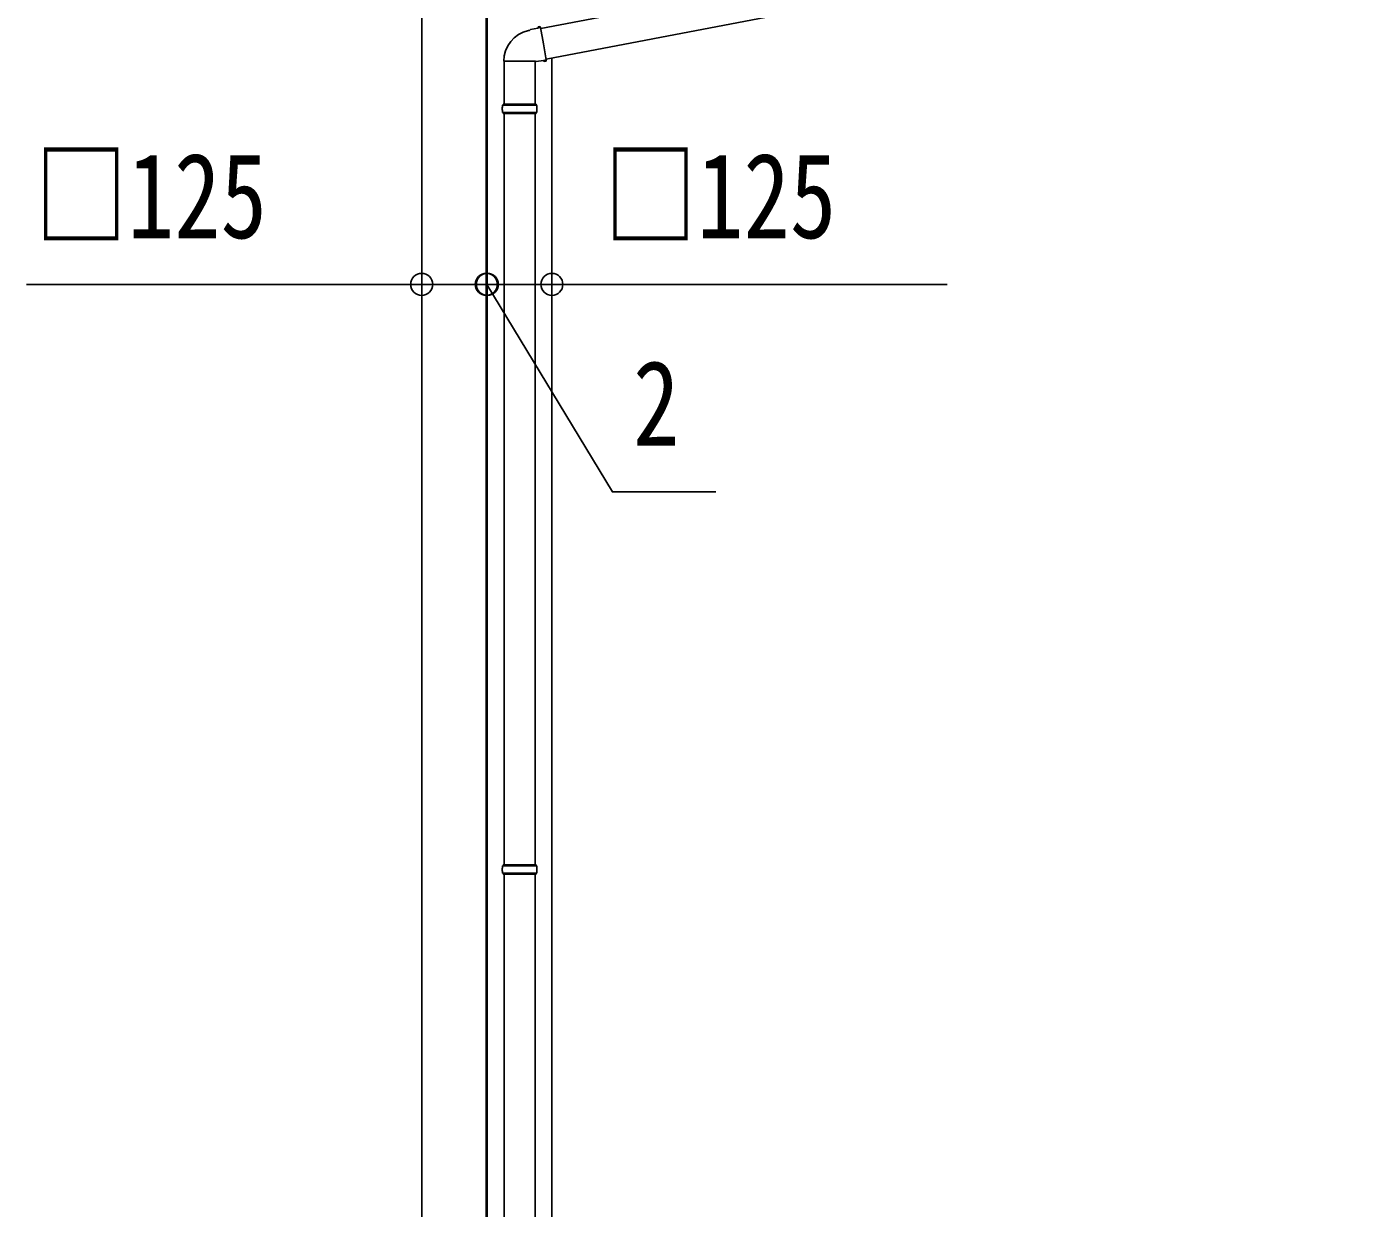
# Model space of a CAD drawing. Units: millimetres, scale not verified. Extents: x -21025 to 21025, y -14850 to 14850.
# Drawn here: x -10582 to -8020, y -6608 to -4320 of the extents above; entities that cross this region are included whole.
import ezdxf
from ezdxf.enums import TextEntityAlignment as Align

# ---------------------------------------------------------------- set-up
doc = ezdxf.new("R2010")
doc.units = ezdxf.units.MM
doc.header["$LTSCALE"] = 60
for name, color, linetype in [('0-5_YKK_13', 4, 'Continuous'), ('0-6_YKK_A1', 4, 'Continuous'), ('0-7_YKK_D', 6, 'Continuous')]:
    doc.layers.add(name, color=color, linetype=linetype)
doc.styles.add('ＭＳ ゴシック', font='')
doc.styles.get('ＭＳ ゴシック').set_extended_font_data('MS Gothic')

msp = doc.modelspace()

# ---------------------------------------------------------------- linework, layer by layer
at = {"layer": '0-5_YKK_13'}
for p, q in [((-8029.99, -4026.77), (-9586.97, -4323.75)), ((-8019.57, -4085.87), (-9576.55, -4382.85)), ((-9608.62, -4327.38), (-9610.73, -4327.83)), ((-9606.93, -4325.75), (-9608.62, -4327.38)), ((-9592, -4320.58), (-9592.42, -4322.93)), ((-9588.44, -4319.95), (-9592, -4320.58)), ((-9587.29, -4321.93), (-9588.44, -4319.95)), ((-9587.29, -4321.93), (-9581.76, -4353.3)), ((-9576.23, -4384.66), (-9581.76, -4353.3)), ((-9658.49, -4387.21), (-9597.31, -4387.21)), ((-9657.9, -4387.21), (-9657.9, -4470)), ((-9595.99, -4387.79), (-9598.19, -4386.81)), ((-9597.9, -4387.21), (-9597.9, -4470)), ((-9581.39, -4385.48), (-9595.99, -4387.79)), ((-9576.23, -4384.66), (-9581.39, -4385.48)), ((-9580.19, -4387.55), (-9581.39, -4385.48)), ((-9576.63, -4386.92), (-9580.19, -4387.55)), ((-9576.23, -4384.66), (-9576.63, -4386.92)), ((-9594.9, -4472), (-9660.9, -4472)), ((-9595.9, -4470), (-9659.9, -4470)), ((-9659.9, -4470), (-9659.9, -4472)), ((-9595.9, -4470), (-9595.9, -4472)), ((-9594.9, -4486), (-9660.9, -4486)), ((-9659.9, -4488), (-9659.9, -4486)), ((-9595.9, -4488), (-9659.9, -4488)), ((-9657.9, -4488), (-9657.9, -5942.5)), ((-9597.9, -4488), (-9597.9, -5942.5)), ((-9595.9, -4488), (-9595.9, -4486)), ((-9594.9, -5944.49), (-9660.9, -5944.49)), ((-9595.9, -5942.49), (-9659.9, -5942.49)), ((-9659.9, -5942.49), (-9659.9, -5944.49)), ((-9595.9, -5942.49), (-9595.9, -5944.49)), ((-9594.9, -5958.49), (-9660.9, -5958.49)), ((-9659.9, -5960.49), (-9659.9, -5958.49)), ((-9595.9, -5960.49), (-9659.9, -5960.49)), ((-9657.9, -5960.49), (-9657.9, -7465)), ((-9597.9, -5960.49), (-9597.9, -7465)), ((-9595.9, -5960.49), (-9595.9, -5958.49))]:
    msp.add_line(p, q, dxfattribs=at)
msp.add_lwpolyline([(-9587.29, -4321.93), (-9592.42, -4322.93), (-9606.93, -4325.75)], dxfattribs=at)
for centre, radius, start, end in [((-9598.19, -4386.81), 60.3, 102, 180.37505), ((-9612.15, -4479), 49.25, 171.82876, 180.00002), ((-9612.15, -4479), 49.25, 180.00002, 188.17127), ((-9643.65, -4479), 49.25, 359.99998, 8.17124), ((-9643.65, -4479), 49.25, 351.82873, 359.99998), ((-9612.15, -5951.49), 49.25, 171.82876, 180.00002), ((-9643.65, -5951.49), 49.25, 359.99998, 8.17124), ((-9612.15, -5951.49), 49.25, 180.00002, 188.17127), ((-9643.65, -5951.49), 49.25, 351.82873, 359.99998)]:
    msp.add_arc(centre, radius, start, end, dxfattribs=at)
at = {"layer": '0-6_YKK_A1'}
for p, q in [((-9817.4, -8174), (-9817.4, -4174.2)), ((-9692.4, -4176.98), (-9692.4, -8174)), ((-9690.4, -8174), (-9690.4, -4176.98)), ((-9565.4, -4380.72), (-9565.4, -8174))]:
    msp.add_line(p, q, dxfattribs=at)
at = {"layer": '0-7_YKK_D'}
for p, q in [((-9692.4, -4819), (-9777.4, -4819)), ((-9692.4, -4819), (-9690.4, -4819)), ((-9692.4, -4819), (-9690.4, -4819)), ((-9690.4, -4819), (-9605.4, -4819))]:
    msp.add_line(p, q, dxfattribs=at)
for points in [[(-9692.4, -4819), (-9817.4, -4819), (-10582.4, -4819)], [(-9691.4, -4819), (-9448.28, -5220.68), (-9248.28, -5220.68)], [(-9690.4, -4819), (-9565.4, -4819), (-8800.4, -4819)]]:
    msp.add_lwpolyline(points, dxfattribs=at)
for centre in [(-9817.4, -4819), (-9692.4, -4819), (-9692.4, -4819), (-9690.4, -4819), (-9690.4, -4819), (-9565.4, -4819)]:
    msp.add_circle(centre, 21.25, dxfattribs=at)

# ---------------------------------------------------------------- texts
at = {"layer": '0-7_YKK_D', "style": 'ＭＳ ゴシック', "width": 0.8}
for s, p in [('□125', (-10566.4, -4779)), ('□125', (-9464.4, -4779)), ('2', (-9408.28, -5180.68))]:
    msp.add_text(s, height=165, dxfattribs=at).set_placement(p, align=Align.BOTTOM_LEFT)

doc.saveas('drawing.dxf')
